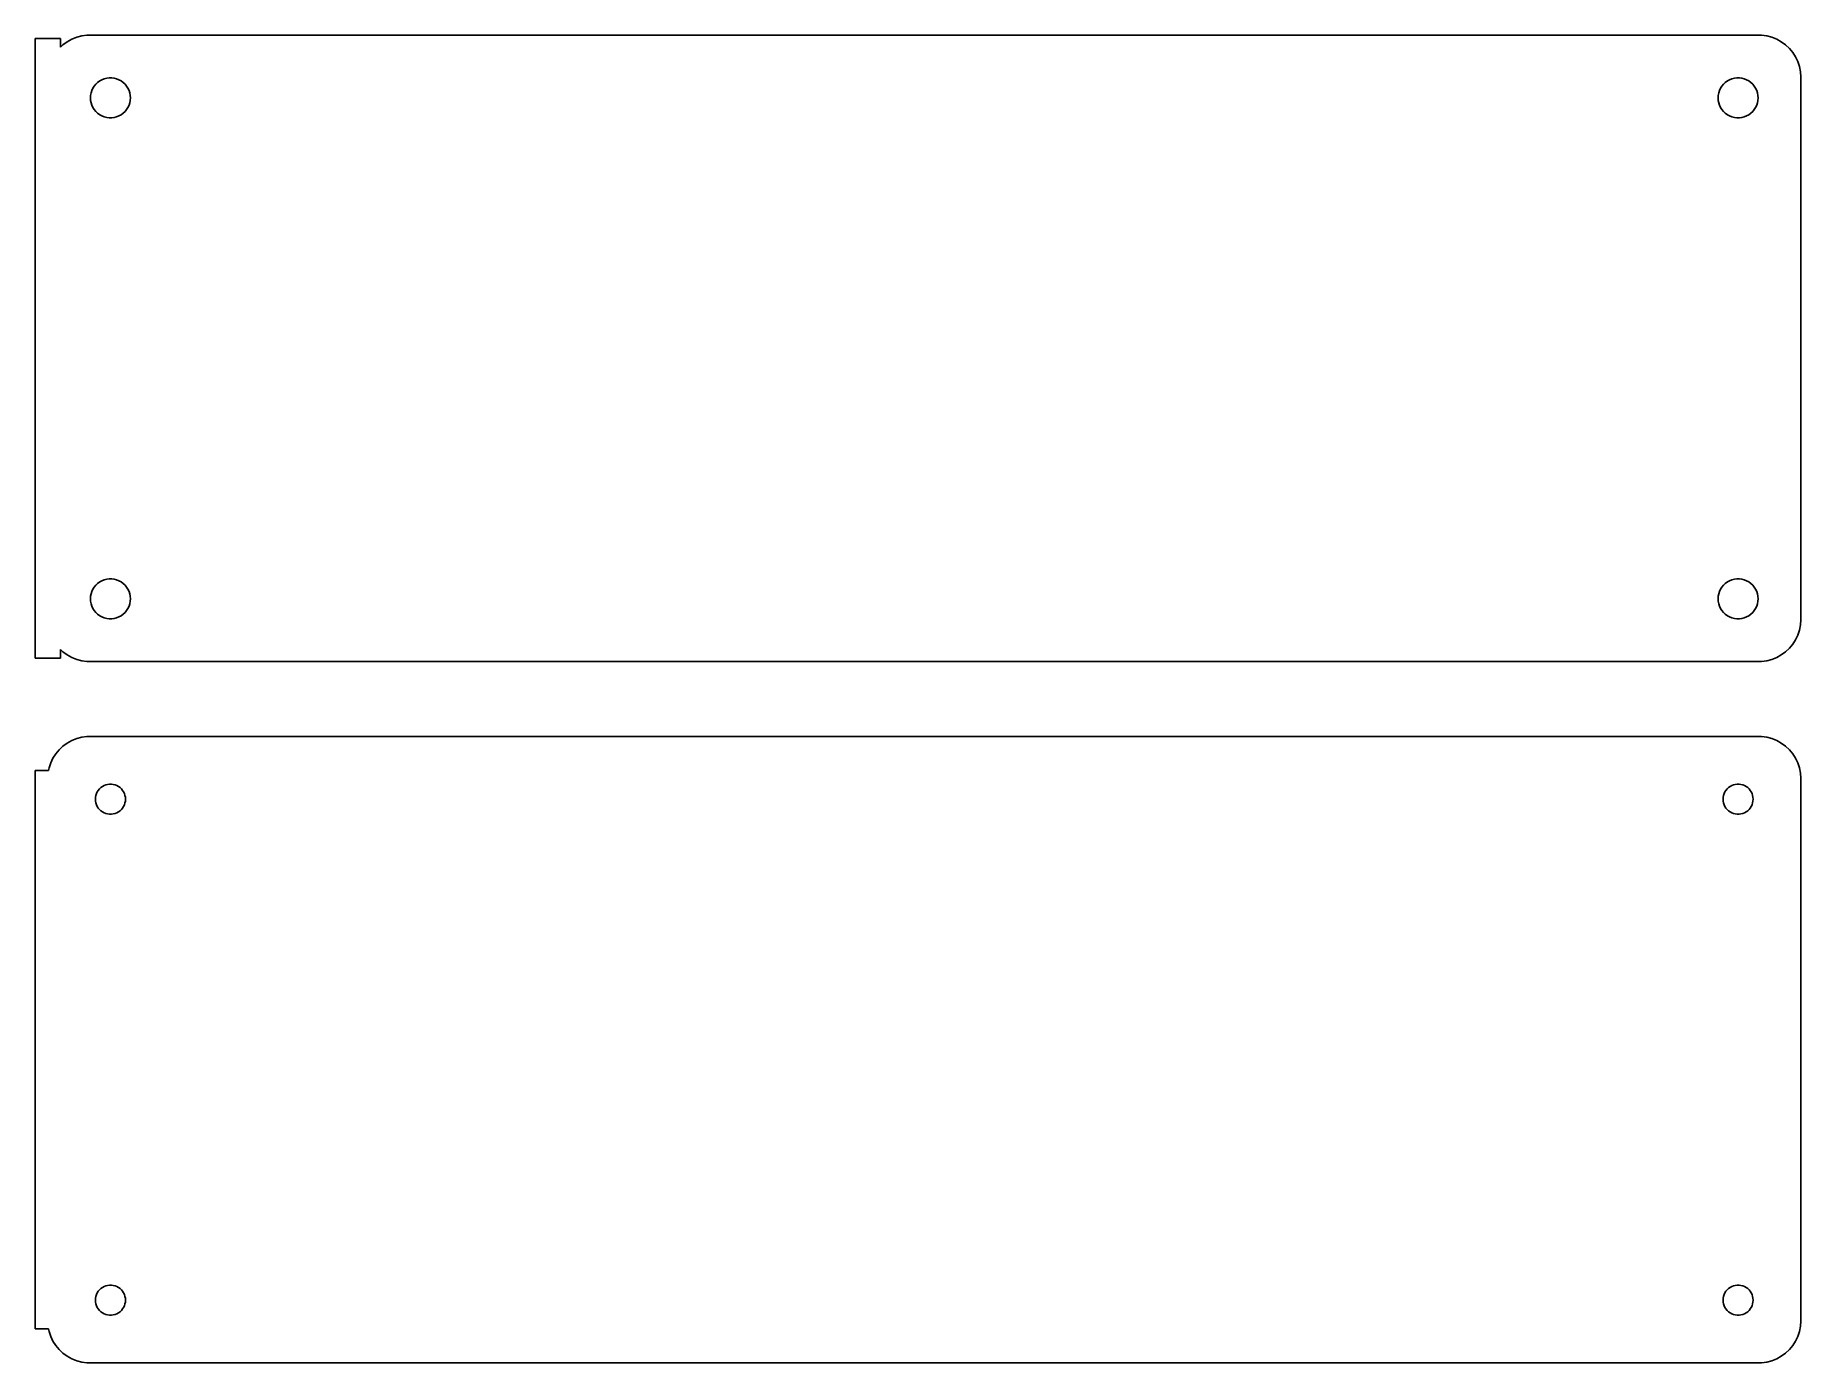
# Model space of a CAD drawing. Header units: metres. Extents: x -106 to 105, y 47 to 205.
import ezdxf

# ---------------------------------------------------------------- set-up
doc = ezdxf.new("R2010")
doc.units = ezdxf.units.M

msp = doc.modelspace()

# ---------------------------------------------------------------- linework, layer by layer
for p, q in [((-101.545, 205.255), (-102.129, 205.024)), ((-100.937, 205.411), (-101.545, 205.255)), ((-100.314, 205.49), (-100.937, 205.411)), ((100.314, 205.49), (-100.314, 205.49)), ((100.937, 205.411), (100.314, 205.49)), ((101.545, 205.255), (100.937, 205.411)), ((102.129, 205.024), (101.545, 205.255)), ((-103.5, 205.115), (-106.5, 205.115)), ((-106.5, 205.115), (-106.5, 130.885)), ((-103.5, 204.059), (-103.5, 205.115)), ((-103.187, 204.353), (-103.5, 204.059)), ((-102.679, 204.722), (-103.187, 204.353)), ((-102.129, 205.024), (-102.679, 204.722)), ((102.679, 204.722), (102.129, 205.024)), ((103.187, 204.353), (102.679, 204.722)), ((103.645, 203.923), (103.187, 204.353)), ((104.045, 203.439), (103.645, 203.923)), ((104.382, 202.909), (104.045, 203.439)), ((104.649, 202.341), (104.382, 202.909)), ((104.843, 201.743), (104.649, 202.341)), ((104.961, 201.127), (104.843, 201.743)), ((105, 200.5), (104.961, 201.127)), ((-99.8246, 198.597), (-99.7315, 198.883)), ((-99.7315, 198.883), (-99.6031, 199.156)), ((-99.6031, 199.156), (-99.4416, 199.411)), ((-99.4416, 199.411), (-99.2495, 199.643)), ((-99.2495, 199.643), (-99.0298, 199.849)), ((-99.0298, 199.849), (-98.786, 200.026)), ((-98.786, 200.026), (-98.5219, 200.172)), ((-98.5219, 200.172), (-98.2416, 200.283)), ((-98.2416, 200.283), (-97.9497, 200.357)), ((-97.9497, 200.357), (-97.6507, 200.395)), ((-97.6507, 200.395), (-97.3493, 200.395)), ((-97.3493, 200.395), (-97.0503, 200.357)), ((-97.0503, 200.357), (-96.7584, 200.283)), ((-96.7584, 200.283), (-96.4781, 200.172)), ((-96.4781, 200.172), (-96.214, 200.026)), ((-96.214, 200.026), (-95.9702, 199.849)), ((-95.9702, 199.849), (-95.7505, 199.643)), ((-95.7505, 199.643), (-95.5583, 199.411)), ((-95.5583, 199.411), (-95.3969, 199.156)), ((-95.3969, 199.156), (-95.2685, 198.883)), ((-95.2685, 198.883), (-95.1754, 198.597)), ((95.1754, 198.597), (95.2685, 198.883)), ((95.2685, 198.883), (95.3969, 199.156)), ((95.3969, 199.156), (95.5583, 199.411)), ((95.5583, 199.411), (95.7505, 199.643)), ((95.7505, 199.643), (95.9702, 199.849)), ((95.9702, 199.849), (96.214, 200.026)), ((96.214, 200.026), (96.4781, 200.172)), ((96.4781, 200.172), (96.7584, 200.283)), ((96.7584, 200.283), (97.0503, 200.357)), ((97.0503, 200.357), (97.3493, 200.395)), ((97.3493, 200.395), (97.6507, 200.395)), ((97.6507, 200.395), (97.9497, 200.357)), ((97.9497, 200.357), (98.2416, 200.283)), ((98.2416, 200.283), (98.5219, 200.172)), ((98.5219, 200.172), (98.786, 200.026)), ((98.786, 200.026), (99.0298, 199.849)), ((99.0298, 199.849), (99.2495, 199.643)), ((99.2495, 199.643), (99.4416, 199.411)), ((99.4416, 199.411), (99.6031, 199.156)), ((99.6031, 199.156), (99.7315, 198.883)), ((99.7315, 198.883), (99.8246, 198.597)), ((105, 135.5), (105, 200.5)), ((-99.9, 198), (-99.8811, 198.301)), ((-99.8811, 197.699), (-99.9, 198)), ((-99.8811, 198.301), (-99.8246, 198.597)), ((-99.8246, 197.403), (-99.8811, 197.699)), ((-99.7315, 197.117), (-99.8246, 197.403)), ((-99.6031, 196.844), (-99.7315, 197.117)), ((-99.4416, 196.589), (-99.6031, 196.844)), ((-95.3969, 196.844), (-95.5583, 196.589)), ((-95.2685, 197.117), (-95.3969, 196.844)), ((-95.1754, 197.403), (-95.2685, 197.117)), ((-95.1754, 198.597), (-95.1189, 198.301)), ((-95.1189, 197.699), (-95.1754, 197.403)), ((-95.1189, 198.301), (-95.1, 198)), ((-95.1, 198), (-95.1189, 197.699)), ((95.1, 198), (95.1189, 198.301)), ((95.1189, 197.699), (95.1, 198)), ((95.1189, 198.301), (95.1754, 198.597)), ((95.1754, 197.403), (95.1189, 197.699)), ((95.2685, 197.117), (95.1754, 197.403)), ((95.3969, 196.844), (95.2685, 197.117)), ((95.5583, 196.589), (95.3969, 196.844)), ((99.6031, 196.844), (99.4416, 196.589)), ((99.7315, 197.117), (99.6031, 196.844)), ((99.8246, 197.403), (99.7315, 197.117)), ((99.8246, 198.597), (99.8811, 198.301)), ((99.8811, 197.699), (99.8246, 197.403)), ((99.8811, 198.301), (99.9, 198)), ((99.9, 198), (99.8811, 197.699)), ((-99.2495, 196.357), (-99.4416, 196.589)), ((-99.0298, 196.151), (-99.2495, 196.357)), ((-98.786, 195.974), (-99.0298, 196.151)), ((-98.5219, 195.828), (-98.786, 195.974)), ((-98.2416, 195.717), (-98.5219, 195.828)), ((-97.9497, 195.643), (-98.2416, 195.717)), ((-97.6507, 195.605), (-97.9497, 195.643)), ((-97.3493, 195.605), (-97.6507, 195.605)), ((-97.0503, 195.643), (-97.3493, 195.605)), ((-96.7584, 195.717), (-97.0503, 195.643)), ((-96.4781, 195.828), (-96.7584, 195.717)), ((-96.214, 195.974), (-96.4781, 195.828)), ((-95.9702, 196.151), (-96.214, 195.974)), ((-95.7505, 196.357), (-95.9702, 196.151)), ((-95.5583, 196.589), (-95.7505, 196.357)), ((95.7505, 196.357), (95.5583, 196.589)), ((95.9702, 196.151), (95.7505, 196.357)), ((96.214, 195.974), (95.9702, 196.151)), ((96.4781, 195.828), (96.214, 195.974)), ((96.7584, 195.717), (96.4781, 195.828)), ((97.0503, 195.643), (96.7584, 195.717)), ((97.3493, 195.605), (97.0503, 195.643)), ((97.6507, 195.605), (97.3493, 195.605)), ((97.9497, 195.643), (97.6507, 195.605)), ((98.2416, 195.717), (97.9497, 195.643)), ((98.5219, 195.828), (98.2416, 195.717)), ((98.786, 195.974), (98.5219, 195.828)), ((99.0298, 196.151), (98.786, 195.974)), ((99.2495, 196.357), (99.0298, 196.151)), ((99.4416, 196.589), (99.2495, 196.357)), ((-99.4416, 139.411), (-99.2495, 139.643)), ((-99.2495, 139.643), (-99.0298, 139.849)), ((-99.0298, 139.849), (-98.786, 140.026)), ((-98.786, 140.026), (-98.5219, 140.172)), ((-98.5219, 140.172), (-98.2416, 140.283)), ((-98.2416, 140.283), (-97.9497, 140.357)), ((-97.9497, 140.357), (-97.6507, 140.395)), ((-97.6507, 140.395), (-97.3493, 140.395)), ((-97.3493, 140.395), (-97.0503, 140.357)), ((-97.0503, 140.357), (-96.7584, 140.283)), ((-96.7584, 140.283), (-96.4781, 140.172)), ((-96.4781, 140.172), (-96.214, 140.026)), ((-96.214, 140.026), (-95.9702, 139.849)), ((-95.9702, 139.849), (-95.7505, 139.643)), ((-95.7505, 139.643), (-95.5583, 139.411)), ((95.5583, 139.411), (95.7505, 139.643)), ((95.7505, 139.643), (95.9702, 139.849)), ((95.9702, 139.849), (96.214, 140.026)), ((96.214, 140.026), (96.4781, 140.172)), ((96.4781, 140.172), (96.7584, 140.283)), ((96.7584, 140.283), (97.0503, 140.357)), ((97.0503, 140.357), (97.3493, 140.395)), ((97.3493, 140.395), (97.6507, 140.395)), ((97.6507, 140.395), (97.9497, 140.357)), ((97.9497, 140.357), (98.2416, 140.283)), ((98.2416, 140.283), (98.5219, 140.172)), ((98.5219, 140.172), (98.786, 140.026)), ((98.786, 140.026), (99.0298, 139.849)), ((99.0298, 139.849), (99.2495, 139.643)), ((99.2495, 139.643), (99.4416, 139.411)), ((-99.9, 138), (-99.8811, 138.301)), ((-99.8811, 137.699), (-99.9, 138)), ((-99.8811, 138.301), (-99.8246, 138.597)), ((-99.8246, 137.403), (-99.8811, 137.699)), ((-99.8246, 138.597), (-99.7315, 138.883)), ((-99.7315, 138.883), (-99.6031, 139.156)), ((-99.6031, 139.156), (-99.4416, 139.411)), ((-95.5583, 139.411), (-95.3969, 139.156)), ((-95.3969, 139.156), (-95.2685, 138.883)), ((-95.2685, 138.883), (-95.1754, 138.597)), ((-95.1754, 138.597), (-95.1189, 138.301)), ((-95.1189, 137.699), (-95.1754, 137.403)), ((-95.1189, 138.301), (-95.1, 138)), ((-95.1, 138), (-95.1189, 137.699)), ((95.1, 138), (95.1189, 138.301)), ((95.1189, 137.699), (95.1, 138)), ((95.1189, 138.301), (95.1754, 138.597)), ((95.1754, 137.403), (95.1189, 137.699)), ((95.1754, 138.597), (95.2685, 138.883)), ((95.2685, 138.883), (95.3969, 139.156)), ((95.3969, 139.156), (95.5583, 139.411)), ((99.4416, 139.411), (99.6031, 139.156)), ((99.6031, 139.156), (99.7315, 138.883)), ((99.7315, 138.883), (99.8246, 138.597)), ((99.8246, 138.597), (99.8811, 138.301)), ((99.8811, 137.699), (99.8246, 137.403)), ((99.8811, 138.301), (99.9, 138)), ((99.9, 138), (99.8811, 137.699)), ((-99.7315, 137.117), (-99.8246, 137.403)), ((-99.6031, 136.844), (-99.7315, 137.117)), ((-99.4416, 136.589), (-99.6031, 136.844)), ((-99.2495, 136.357), (-99.4416, 136.589)), ((-99.0298, 136.151), (-99.2495, 136.357)), ((-98.786, 135.974), (-99.0298, 136.151)), ((-98.5219, 135.828), (-98.786, 135.974)), ((-98.2416, 135.717), (-98.5219, 135.828)), ((-97.9497, 135.643), (-98.2416, 135.717)), ((-97.6507, 135.605), (-97.9497, 135.643)), ((-97.3493, 135.605), (-97.6507, 135.605)), ((-97.0503, 135.643), (-97.3493, 135.605)), ((-96.7584, 135.717), (-97.0503, 135.643)), ((-96.4781, 135.828), (-96.7584, 135.717)), ((-96.214, 135.974), (-96.4781, 135.828)), ((-95.9702, 136.151), (-96.214, 135.974)), ((-95.7505, 136.357), (-95.9702, 136.151)), ((-95.5583, 136.589), (-95.7505, 136.357)), ((-95.3969, 136.844), (-95.5583, 136.589)), ((-95.2685, 137.117), (-95.3969, 136.844)), ((-95.1754, 137.403), (-95.2685, 137.117)), ((95.2685, 137.117), (95.1754, 137.403)), ((95.3969, 136.844), (95.2685, 137.117)), ((95.5583, 136.589), (95.3969, 136.844)), ((95.7505, 136.357), (95.5583, 136.589)), ((95.9702, 136.151), (95.7505, 136.357)), ((96.214, 135.974), (95.9702, 136.151)), ((96.4781, 135.828), (96.214, 135.974)), ((96.7584, 135.717), (96.4781, 135.828)), ((97.0503, 135.643), (96.7584, 135.717)), ((97.3493, 135.605), (97.0503, 135.643)), ((97.6507, 135.605), (97.3493, 135.605)), ((97.9497, 135.643), (97.6507, 135.605)), ((98.2416, 135.717), (97.9497, 135.643)), ((98.5219, 135.828), (98.2416, 135.717)), ((98.786, 135.974), (98.5219, 135.828)), ((99.0298, 136.151), (98.786, 135.974)), ((99.2495, 136.357), (99.0298, 136.151)), ((99.4416, 136.589), (99.2495, 136.357)), ((99.6031, 136.844), (99.4416, 136.589)), ((99.7315, 137.117), (99.6031, 136.844)), ((99.8246, 137.403), (99.7315, 137.117)), ((104.961, 134.873), (105, 135.5)), ((104.382, 133.091), (104.649, 133.659)), ((104.649, 133.659), (104.843, 134.257)), ((104.843, 134.257), (104.961, 134.873)), ((-103.5, 130.885), (-103.5, 131.941)), ((-103.5, 131.941), (-103.187, 131.647)), ((-103.187, 131.647), (-102.679, 131.278)), ((-102.679, 131.278), (-102.129, 130.976)), ((102.129, 130.976), (102.679, 131.278)), ((102.679, 131.278), (103.187, 131.647)), ((103.187, 131.647), (103.645, 132.077)), ((103.645, 132.077), (104.045, 132.561)), ((104.045, 132.561), (104.382, 133.091)), ((-106.5, 130.885), (-103.5, 130.885)), ((-102.129, 130.976), (-101.545, 130.745)), ((-101.545, 130.745), (-100.937, 130.589)), ((-100.937, 130.589), (-100.314, 130.51)), ((-100.314, 130.51), (100.314, 130.51)), ((100.314, 130.51), (100.937, 130.589)), ((100.937, 130.589), (101.545, 130.745)), ((101.545, 130.745), (102.129, 130.976)), ((-102.679, 120.722), (-103.187, 120.353)), ((-102.129, 121.024), (-102.679, 120.722)), ((-101.545, 121.255), (-102.129, 121.024)), ((-100.937, 121.411), (-101.545, 121.255)), ((-100.314, 121.49), (-100.937, 121.411)), ((100.314, 121.49), (-100.314, 121.49)), ((100.937, 121.411), (100.314, 121.49)), ((101.545, 121.255), (100.937, 121.411)), ((102.129, 121.024), (101.545, 121.255)), ((102.679, 120.722), (102.129, 121.024)), ((103.187, 120.353), (102.679, 120.722)), ((-104.382, 118.909), (-104.649, 118.341)), ((-104.045, 119.439), (-104.382, 118.909)), ((-103.645, 119.923), (-104.045, 119.439)), ((-103.187, 120.353), (-103.645, 119.923)), ((103.645, 119.923), (103.187, 120.353)), ((104.045, 119.439), (103.645, 119.923)), ((104.382, 118.909), (104.045, 119.439)), ((104.649, 118.341), (104.382, 118.909)), ((-104.9, 117.444), (-106.5, 117.444)), ((-106.5, 117.444), (-106.5, 50.5558)), ((-104.843, 117.743), (-104.9, 117.444)), ((-104.649, 118.341), (-104.843, 117.743)), ((104.843, 117.743), (104.649, 118.341)), ((104.961, 117.127), (104.843, 117.743)), ((105, 116.5), (104.961, 117.127)), ((105, 51.5), (105, 116.5)), ((-99.3, 114), (-99.2858, 114.226)), ((-99.2858, 114.226), (-99.2434, 114.448)), ((-99.2434, 114.448), (-99.1736, 114.663)), ((-99.1736, 114.663), (-99.0773, 114.867)), ((-99.0773, 114.867), (-98.9562, 115.058)), ((-98.9562, 115.058), (-98.8121, 115.232)), ((-98.8121, 115.232), (-98.6474, 115.387)), ((-98.6474, 115.387), (-98.4645, 115.52)), ((-98.4645, 115.52), (-98.2664, 115.629)), ((-98.2664, 115.629), (-98.0562, 115.712)), ((-98.0562, 115.712), (-97.8373, 115.768)), ((-97.8373, 115.768), (-97.613, 115.796)), ((-97.613, 115.796), (-97.387, 115.796)), ((-97.387, 115.796), (-97.1627, 115.768)), ((-97.1627, 115.768), (-96.9438, 115.712)), ((-96.9438, 115.712), (-96.7336, 115.629)), ((-96.7336, 115.629), (-96.5355, 115.52)), ((-96.5355, 115.52), (-96.3526, 115.387)), ((-96.3526, 115.387), (-96.1879, 115.232)), ((-96.1879, 115.232), (-96.0438, 115.058)), ((-96.0438, 115.058), (-95.9226, 114.867)), ((-95.9226, 114.867), (-95.8264, 114.663)), ((-95.8264, 114.663), (-95.7565, 114.448)), ((-95.7565, 114.448), (-95.7142, 114.226)), ((-95.7142, 114.226), (-95.7, 114)), ((95.7, 114), (95.7142, 114.226)), ((95.7142, 114.226), (95.7565, 114.448)), ((95.7565, 114.448), (95.8264, 114.663)), ((95.8264, 114.663), (95.9226, 114.867)), ((95.9226, 114.867), (96.0438, 115.058)), ((96.0438, 115.058), (96.1879, 115.232)), ((96.1879, 115.232), (96.3526, 115.387)), ((96.3526, 115.387), (96.5355, 115.52)), ((96.5355, 115.52), (96.7336, 115.629)), ((96.7336, 115.629), (96.9438, 115.712)), ((96.9438, 115.712), (97.1627, 115.768)), ((97.1627, 115.768), (97.387, 115.796)), ((97.387, 115.796), (97.613, 115.796)), ((97.613, 115.796), (97.8373, 115.768)), ((97.8373, 115.768), (98.0562, 115.712)), ((98.0562, 115.712), (98.2664, 115.629)), ((98.2664, 115.629), (98.4645, 115.52)), ((98.4645, 115.52), (98.6474, 115.387)), ((98.6474, 115.387), (98.8121, 115.232)), ((98.8121, 115.232), (98.9562, 115.058)), ((98.9562, 115.058), (99.0773, 114.867)), ((99.0773, 114.867), (99.1736, 114.663)), ((99.1736, 114.663), (99.2434, 114.448)), ((99.2434, 114.448), (99.2858, 114.226)), ((99.2858, 114.226), (99.3, 114)), ((-99.2858, 113.774), (-99.3, 114)), ((-99.2434, 113.552), (-99.2858, 113.774)), ((-99.1736, 113.337), (-99.2434, 113.552)), ((-99.0773, 113.133), (-99.1736, 113.337)), ((-98.9562, 112.942), (-99.0773, 113.133)), ((-98.8121, 112.768), (-98.9562, 112.942)), ((-98.6474, 112.613), (-98.8121, 112.768)), ((-98.4645, 112.48), (-98.6474, 112.613)), ((-98.2664, 112.371), (-98.4645, 112.48)), ((-98.0562, 112.288), (-98.2664, 112.371)), ((-97.8373, 112.232), (-98.0562, 112.288)), ((-97.613, 112.204), (-97.8373, 112.232)), ((-97.387, 112.204), (-97.613, 112.204)), ((-97.1627, 112.232), (-97.387, 112.204)), ((-96.9438, 112.288), (-97.1627, 112.232)), ((-96.7336, 112.371), (-96.9438, 112.288)), ((-96.5355, 112.48), (-96.7336, 112.371)), ((-96.3526, 112.613), (-96.5355, 112.48)), ((-96.1879, 112.768), (-96.3526, 112.613)), ((-96.0438, 112.942), (-96.1879, 112.768)), ((-95.9226, 113.133), (-96.0438, 112.942)), ((-95.8264, 113.337), (-95.9226, 113.133)), ((-95.7565, 113.552), (-95.8264, 113.337)), ((-95.7142, 113.774), (-95.7565, 113.552)), ((-95.7, 114), (-95.7142, 113.774)), ((95.7142, 113.774), (95.7, 114)), ((95.7565, 113.552), (95.7142, 113.774)), ((95.8264, 113.337), (95.7565, 113.552)), ((95.9226, 113.133), (95.8264, 113.337)), ((96.0438, 112.942), (95.9226, 113.133)), ((96.1879, 112.768), (96.0438, 112.942)), ((96.3526, 112.613), (96.1879, 112.768)), ((96.5355, 112.48), (96.3526, 112.613)), ((96.7336, 112.371), (96.5355, 112.48)), ((96.9438, 112.288), (96.7336, 112.371)), ((97.1627, 112.232), (96.9438, 112.288)), ((97.387, 112.204), (97.1627, 112.232)), ((97.613, 112.204), (97.387, 112.204)), ((97.8373, 112.232), (97.613, 112.204)), ((98.0562, 112.288), (97.8373, 112.232)), ((98.2664, 112.371), (98.0562, 112.288)), ((98.4645, 112.48), (98.2664, 112.371)), ((98.6474, 112.613), (98.4645, 112.48)), ((98.8121, 112.768), (98.6474, 112.613)), ((98.9562, 112.942), (98.8121, 112.768)), ((99.0773, 113.133), (98.9562, 112.942)), ((99.1736, 113.337), (99.0773, 113.133)), ((99.2434, 113.552), (99.1736, 113.337)), ((99.2858, 113.774), (99.2434, 113.552)), ((99.3, 114), (99.2858, 113.774)), ((-99.0773, 54.8672), (-98.9562, 55.058)), ((-98.9562, 55.058), (-98.8121, 55.2322)), ((-98.8121, 55.2322), (-98.6474, 55.3869)), ((-98.6474, 55.3869), (-98.4645, 55.5198)), ((-98.4645, 55.5198), (-98.2664, 55.6287)), ((-98.2664, 55.6287), (-98.0562, 55.7119)), ((-98.0562, 55.7119), (-97.8373, 55.7681)), ((-97.8373, 55.7681), (-97.613, 55.7964)), ((-97.613, 55.7964), (-97.387, 55.7964)), ((-97.387, 55.7964), (-97.1627, 55.7681)), ((-97.1627, 55.7681), (-96.9438, 55.7119)), ((-96.9438, 55.7119), (-96.7336, 55.6287)), ((-96.7336, 55.6287), (-96.5355, 55.5198)), ((-96.5355, 55.5198), (-96.3526, 55.3869)), ((-96.3526, 55.3869), (-96.1879, 55.2322)), ((-96.1879, 55.2322), (-96.0438, 55.058)), ((-96.0438, 55.058), (-95.9226, 54.8672)), ((95.9226, 54.8672), (96.0438, 55.058)), ((96.0438, 55.058), (96.1879, 55.2322)), ((96.1879, 55.2322), (96.3526, 55.3869)), ((96.3526, 55.3869), (96.5355, 55.5198)), ((96.5355, 55.5198), (96.7336, 55.6287)), ((96.7336, 55.6287), (96.9438, 55.7119)), ((96.9438, 55.7119), (97.1627, 55.7681)), ((97.1627, 55.7681), (97.387, 55.7964)), ((97.387, 55.7964), (97.613, 55.7964)), ((97.613, 55.7964), (97.8373, 55.7681)), ((97.8373, 55.7681), (98.0562, 55.7119)), ((98.0562, 55.7119), (98.2664, 55.6287)), ((98.2664, 55.6287), (98.4645, 55.5198)), ((98.4645, 55.5198), (98.6474, 55.3869)), ((98.6474, 55.3869), (98.8121, 55.2322)), ((98.8121, 55.2322), (98.9562, 55.058)), ((98.9562, 55.058), (99.0773, 54.8672)), ((-99.3, 54), (-99.2858, 54.2256)), ((-99.2858, 53.7744), (-99.3, 54)), ((-99.2858, 54.2256), (-99.2434, 54.4476)), ((-99.2434, 53.5524), (-99.2858, 53.7744)), ((-99.2434, 54.4476), (-99.1736, 54.6626)), ((-99.1736, 53.3374), (-99.2434, 53.5524)), ((-99.1736, 54.6626), (-99.0773, 54.8672)), ((-99.0773, 53.1328), (-99.1736, 53.3374)), ((-98.9562, 52.942), (-99.0773, 53.1328)), ((-98.8121, 52.7678), (-98.9562, 52.942)), ((-96.0438, 52.942), (-96.1879, 52.7678)), ((-95.9226, 53.1328), (-96.0438, 52.942)), ((-95.9226, 54.8672), (-95.8264, 54.6626)), ((-95.8264, 53.3374), (-95.9226, 53.1328)), ((-95.8264, 54.6626), (-95.7565, 54.4476)), ((-95.7565, 53.5524), (-95.8264, 53.3374)), ((-95.7565, 54.4476), (-95.7142, 54.2256)), ((-95.7142, 53.7744), (-95.7565, 53.5524)), ((-95.7142, 54.2256), (-95.7, 54)), ((-95.7, 54), (-95.7142, 53.7744)), ((95.7, 54), (95.7142, 54.2256)), ((95.7142, 53.7744), (95.7, 54)), ((95.7142, 54.2256), (95.7565, 54.4476)), ((95.7565, 53.5524), (95.7142, 53.7744)), ((95.7565, 54.4476), (95.8264, 54.6626)), ((95.8264, 53.3374), (95.7565, 53.5524)), ((95.8264, 54.6626), (95.9226, 54.8672)), ((95.9226, 53.1328), (95.8264, 53.3374)), ((96.0438, 52.942), (95.9226, 53.1328)), ((96.1879, 52.7678), (96.0438, 52.942)), ((98.9562, 52.942), (98.8121, 52.7678)), ((99.0773, 53.1328), (98.9562, 52.942)), ((99.0773, 54.8672), (99.1736, 54.6626)), ((99.1736, 53.3374), (99.0773, 53.1328)), ((99.1736, 54.6626), (99.2434, 54.4476)), ((99.2434, 53.5524), (99.1736, 53.3374)), ((99.2434, 54.4476), (99.2858, 54.2256)), ((99.2858, 53.7744), (99.2434, 53.5524)), ((99.2858, 54.2256), (99.3, 54)), ((99.3, 54), (99.2858, 53.7744)), ((-98.6474, 52.6131), (-98.8121, 52.7678)), ((-98.4645, 52.4802), (-98.6474, 52.6131)), ((-98.2664, 52.3713), (-98.4645, 52.4802)), ((-98.0562, 52.2881), (-98.2664, 52.3713)), ((-97.8373, 52.2319), (-98.0562, 52.2881)), ((-97.613, 52.2036), (-97.8373, 52.2319)), ((-97.387, 52.2036), (-97.613, 52.2036)), ((-97.1627, 52.2319), (-97.387, 52.2036)), ((-96.9438, 52.2881), (-97.1627, 52.2319)), ((-96.7336, 52.3713), (-96.9438, 52.2881)), ((-96.5355, 52.4802), (-96.7336, 52.3713)), ((-96.3526, 52.6131), (-96.5355, 52.4802)), ((-96.1879, 52.7678), (-96.3526, 52.6131)), ((96.3526, 52.6131), (96.1879, 52.7678)), ((96.5355, 52.4802), (96.3526, 52.6131)), ((96.7336, 52.3713), (96.5355, 52.4802)), ((96.9438, 52.2881), (96.7336, 52.3713)), ((97.1627, 52.2319), (96.9438, 52.2881)), ((97.387, 52.2036), (97.1627, 52.2319)), ((97.613, 52.2036), (97.387, 52.2036)), ((97.8373, 52.2319), (97.613, 52.2036)), ((98.0562, 52.2881), (97.8373, 52.2319)), ((98.2664, 52.3713), (98.0562, 52.2881)), ((98.4645, 52.4802), (98.2664, 52.3713)), ((98.6474, 52.6131), (98.4645, 52.4802)), ((98.8121, 52.7678), (98.6474, 52.6131)), ((104.843, 50.2566), (104.961, 50.8733)), ((104.961, 50.8733), (105, 51.5)), ((-106.5, 50.5558), (-104.9, 50.5558)), ((-104.9, 50.5558), (-104.843, 50.2566)), ((-104.843, 50.2566), (-104.649, 49.6594)), ((-104.649, 49.6594), (-104.382, 49.0912)), ((-104.382, 49.0912), (-104.045, 48.5611)), ((104.045, 48.5611), (104.382, 49.0912)), ((104.382, 49.0912), (104.649, 49.6594)), ((104.649, 49.6594), (104.843, 50.2566)), ((-104.045, 48.5611), (-103.645, 48.0773)), ((-103.645, 48.0773), (-103.187, 47.6474)), ((-103.187, 47.6474), (-102.679, 47.2784)), ((-102.679, 47.2784), (-102.129, 46.9759)), ((-102.129, 46.9759), (-101.545, 46.7447)), ((-101.545, 46.7447), (-100.937, 46.5886)), ((-100.937, 46.5886), (-100.314, 46.5099)), ((100.314, 46.5099), (100.937, 46.5886)), ((100.937, 46.5886), (101.545, 46.7447)), ((101.545, 46.7447), (102.129, 46.9759)), ((102.129, 46.9759), (102.679, 47.2784)), ((102.679, 47.2784), (103.187, 47.6474)), ((103.187, 47.6474), (103.645, 48.0773)), ((103.645, 48.0773), (104.045, 48.5611)), ((-100.314, 46.5099), (100.314, 46.5099))]:
    msp.add_line(p, q)

doc.saveas('drawing.dxf')
